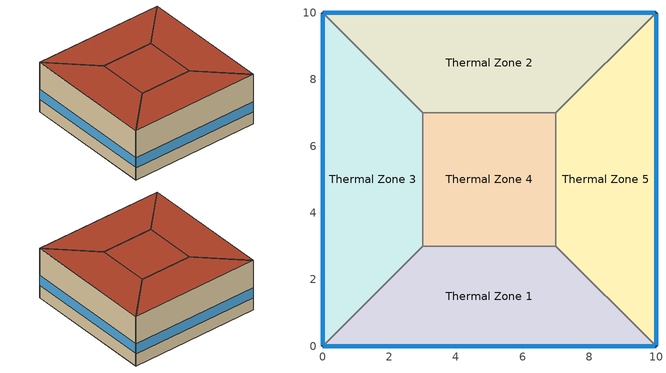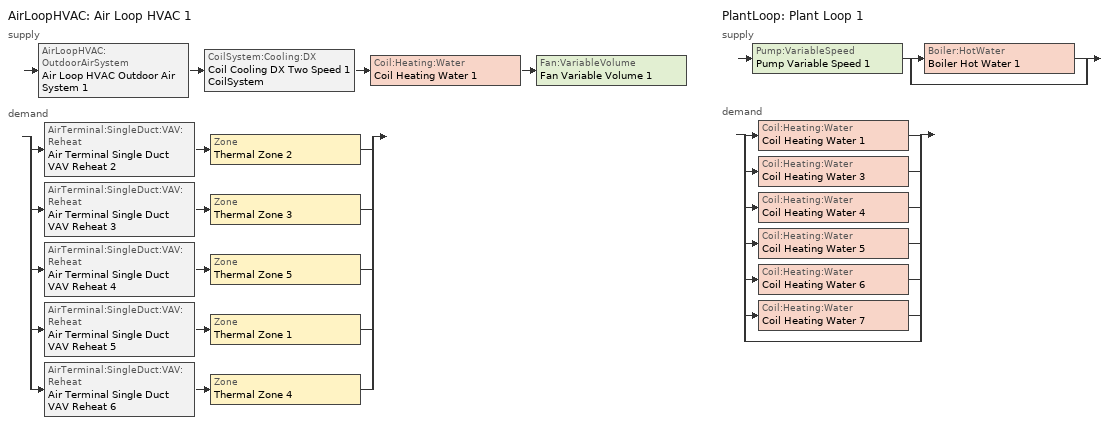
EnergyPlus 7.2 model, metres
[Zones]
Thermal Zone 5
 floor ground (000_ExtSlabCarpet_4in_ClimateZone 1-8): 10,10 10,0 7,3 7,7 z0
 wall outside (ASHRAE_189.1-2009_ExtWall_SteelFrame_ClimateZone 4-8): 10,0 10,10 z0:4
 wall to Thermal Zone 1 (000_Interior Wall): 7,3 10,0 z0:4
 wall to Thermal Zone 4 (000_Interior Wall): 7,7 7,3 z0:4
 wall to Thermal Zone 2 (000_Interior Wall): 10,10 7,7 z0:4
 window (ASHRAE_189.1-2009_ExtWindow_ClimateZone 4-5): 10,0.03 10,9.97 z1:1.8
 roof outside (ASHRAE_189.1-2009_ExtRoof_IEAD_ClimateZone 2-5): 7,7 7,3 10,0 10,10 z4
Thermal Zone 3
 floor ground (000_ExtSlabCarpet_4in_ClimateZone 1-8): 0,0 0,10 3,7 3,3 z0
 wall outside (ASHRAE_189.1-2009_ExtWall_SteelFrame_ClimateZone 4-8): 0,10 0,0 z0:4
 wall to Thermal Zone 4 (000_Interior Wall): 3,3 3,7 z0:4
 wall to Thermal Zone 1 (000_Interior Wall): 0,0 3,3 z0:4
 wall to Thermal Zone 2 (000_Interior Wall): 3,7 0,10 z0:4
 window (ASHRAE_189.1-2009_ExtWindow_ClimateZone 4-5): 0,9.97 0,0.03 z1:1.8
 roof outside (ASHRAE_189.1-2009_ExtRoof_IEAD_ClimateZone 2-5): 3,3 3,7 0,10 0,0 z4
Thermal Zone 2
 floor ground (000_ExtSlabCarpet_4in_ClimateZone 1-8): 0,10 10,10 7,7 3,7 z0
 wall outside (ASHRAE_189.1-2009_ExtWall_SteelFrame_ClimateZone 4-8): 10,10 0,10 z0:4
 wall to Thermal Zone 4 (000_Interior Wall): 3,7 7,7 z0:4
 window (ASHRAE_189.1-2009_ExtWindow_ClimateZone 4-5): 9.97,10 0.03,10 z1:1.8
 roof outside (ASHRAE_189.1-2009_ExtRoof_IEAD_ClimateZone 2-5): 3,7 7,7 10,10 0,10 z4
Thermal Zone 4
 floor ground (000_ExtSlabCarpet_4in_ClimateZone 1-8): 3,3 3,7 7,7 7,3 z0
 wall to Thermal Zone 1 (000_Interior Wall): 3,3 7,3 z0:4
 roof outside (ASHRAE_189.1-2009_ExtRoof_IEAD_ClimateZone 2-5): 7,3 7,7 3,7 3,3 z4
Thermal Zone 1
 floor ground (000_ExtSlabCarpet_4in_ClimateZone 1-8): 10,0 0,0 3,3 7,3 z0
 wall outside (ASHRAE_189.1-2009_ExtWall_SteelFrame_ClimateZone 4-8): 0,0 10,0 z0:4
 window (ASHRAE_189.1-2009_ExtWindow_ClimateZone 4-5): 0.03,0 9.97,0 z1:1.8
 roof outside (ASHRAE_189.1-2009_ExtRoof_IEAD_ClimateZone 2-5): 7,3 3,3 0,0 10,0 z4
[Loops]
AirLoopHVAC 'Air Loop HVAC 1'
 supply: AirLoopHVAC:OutdoorAirSystem 'Air Loop HVAC Outdoor Air System 1' > CoilSystem:Cooling:DX 'Coil Cooling DX Two Speed 1 CoilSystem' > Coil:Heating:Water 'Coil Heating Water 1' > Fan:VariableVolume 'Fan Variable Volume 1'
 demand: split
  | AirTerminal:SingleDuct:VAV:Reheat 'Air Terminal Single Duct VAV Reheat 2' > Zone 'Thermal Zone 2'
  | AirTerminal:SingleDuct:VAV:Reheat 'Air Terminal Single Duct VAV Reheat 3' > Zone 'Thermal Zone 3'
  | AirTerminal:SingleDuct:VAV:Reheat 'Air Terminal Single Duct VAV Reheat 4' > Zone 'Thermal Zone 5'
  | AirTerminal:SingleDuct:VAV:Reheat 'Air Terminal Single Duct VAV Reheat 5' > Zone 'Thermal Zone 1'
  | AirTerminal:SingleDuct:VAV:Reheat 'Air Terminal Single Duct VAV Reheat 6' > Zone 'Thermal Zone 4'
PlantLoop 'Plant Loop 1'
 supply: Pump:VariableSpeed 'Pump Variable Speed 1' > split
  | Boiler:HotWater 'Boiler Hot Water 1'
  | bypass
 demand: split
  | Coil:Heating:Water 'Coil Heating Water 1'
  | Coil:Heating:Water 'Coil Heating Water 3'
  | Coil:Heating:Water 'Coil Heating Water 4'
  | Coil:Heating:Water 'Coil Heating Water 5'
  | Coil:Heating:Water 'Coil Heating Water 6'
  | Coil:Heating:Water 'Coil Heating Water 7'
  | bypass
[Site:Location]
Chicago Midway Ap_IL_USA Design_Conditions: Latitude {deg}=41.78; Longitude {deg}=-87.75; Time Zone {hr}=-6; Elevation {m}=186
[SizingPeriod:DesignDay] Day of Month=21; Dry-Bulb Temperature Range Modifier Type=DefaultMultipliers; Barometric Pressure {Pa}=99110; Rain Indicator=No; Snow Indicator=No; Daylight Saving Time Indicator=No
Name | Month | Day Type | Maximum Dry-Bulb Temperature {C} | Daily Dry-Bulb Temperature Range {deltaC} | Humidity Condition Type | Wetbulb or DewPoint at Maximum Dry-Bulb {C} | Wind Speed {m/s} | Wind Direction {deg} | Solar Model Indicator | ASHRAE Clear Sky Optical Depth for Beam Irradiance (taub) | ASHRAE Clear Sky Optical Depth for Diffuse Irradiance (taud) | Sky Clearness | Enthalpy at Maximum Dry-Bulb {J/kg}
Chicago Midway Ap Ann Clg 1% Condns DB=>MWB | 7 | SummerDesignDay | 32 | 8.8 | Wetbulb | 23 | 5.6 | 220 | ASHRAETau | 0.457 | 2.043
Chicago Midway Ap Ann Htg Wind 99% Condns WS=>MCDB | 1 | WinterDesignDay | -2 | 0 | Wetbulb | -2 | 11.1 | 300 | ASHRAEClearSky |  |  | 0
Chicago Midway Ap Ann Clg .4% Condns WB=>MDB | 7 | SummerDesignDay | 31.3 | 8.8 | Wetbulb | 25.6 | 5.6 | 220 | ASHRAETau | 0.457 | 2.043
Chicago Midway Ap Ann Htg 99% Condns DB | 1 | WinterDesignDay | -15.4 | 0 | Wetbulb | -15.4 | 5.3 | 300 | ASHRAEClearSky |  |  | 0
Chicago Midway Ap Ann Clg .4% Condns Enth=>MDB | 7 | SummerDesignDay | 31.7 | 8.8 | Enthalpy |  | 5.6 | 220 | ASHRAETau | 0.457 | 2.043 |  | 79600
Chicago Midway Ap Ann Clg 2% Condns DB=>MWB | 7 | SummerDesignDay | 30.3 | 8.8 | Wetbulb | 22.2 | 5.6 | 220 | ASHRAETau | 0.457 | 2.043
Chicago Midway Ap Ann Clg .4% Condns DP=>MDB | 7 | SummerDesignDay | 29 | 8.8 | Dewpoint | 23.9 | 5.6 | 220 | ASHRAETau | 0.457 | 2.043
Chicago Midway Ap Ann Hum_n 99% Condns DP=>MCDB | 1 | WinterDesignDay | -14.5 | 0 | Dewpoint | -21.1 | 5.3 | 300 | ASHRAEClearSky |  |  | 0
Chicago Midway Ap Ann Htg Wind 99.6% Condns WS=>MCDB | 1 | WinterDesignDay | -3.6 | 0 | Wetbulb | -3.6 | 12.3 | 300 | ASHRAEClearSky |  |  | 0
Chicago Midway Ap Ann Clg 1% Condns Enth=>MDB | 7 | SummerDesignDay | 29.7 | 8.8 | Enthalpy |  | 5.6 | 220 | ASHRAETau | 0.457 | 2.043 |  | 75100
Chicago Midway Ap Ann Htg 99.6% Condns DB | 1 | WinterDesignDay | -18.7 | 0 | Wetbulb | -18.7 | 5.3 | 300 | ASHRAEClearSky |  |  | 0
Chicago Midway Ap Ann Clg 2% Condns Enth=>MDB | 7 | SummerDesignDay | 28.4 | 8.8 | Enthalpy |  | 5.6 | 220 | ASHRAETau | 0.457 | 2.043 |  | 71100
Chicago Midway Ap Ann Clg 2% Condns WB=>MDB | 7 | SummerDesignDay | 28.4 | 8.8 | Wetbulb | 23.6 | 5.6 | 220 | ASHRAETau | 0.457 | 2.043
Chicago Midway Ap Ann Clg 2% Condns DP=>MDB | 7 | SummerDesignDay | 27.2 | 8.8 | Dewpoint | 22.1 | 5.6 | 220 | ASHRAETau | 0.457 | 2.043
Chicago Midway Ap Ann Clg .4% Condns DB=>MWB | 7 | SummerDesignDay | 33.4 | 8.8 | Wetbulb | 23.8 | 5.6 | 220 | ASHRAETau | 0.457 | 2.043
Chicago Midway Ap Ann Clg 1% Condns WB=>MDB | 7 | SummerDesignDay | 29.7 | 8.8 | Wetbulb | 24.5 | 5.6 | 220 | ASHRAETau | 0.457 | 2.043
Chicago Midway Ap Ann Hum_n 99.6% Condns DP=>MCDB | 1 | WinterDesignDay | -18 | 0 | Dewpoint | -24.5 | 5.3 | 300 | ASHRAEClearSky |  |  | 0
Chicago Midway Ap Ann Clg 1% Condns DP=>MDB | 7 | SummerDesignDay | 27.9 | 8.8 | Dewpoint | 22.8 | 5.6 | 220 | ASHRAETau | 0.457 | 2.043
[Building]
Building 1
[Material] Thermal Absorptance=0.9
Name | Roughness | Thickness {m} | Conductivity {W/m-K} | Density {kg/m3} | Specific Heat {J/kg-K} | Solar Absorptance | Visible Absorptance
000_G01a 19mm gypsum board | MediumSmooth | 0.019 | 0.16 | 800 | 1090 | 0.7 | 0.7
Roof Insulation [21] | MediumRough | 0.2105 | 0.049 | 265 | 836.8 | 0.7 | 0.7
MAT-CC05 4 HW CONCRETE | Rough | 0.1016 | 1.311 | 2240 | 836.8 | 0.7 | 0.7
Roof Membrane | VeryRough | 0.0095 | 0.16 | 1121.29 | 1460 | 0.7 | 0.7
Metal Decking | MediumSmooth | 0.0015 | 45.006 | 7680 | 418.4 | 0.7 | 0.3
1/2IN Gypsum | Smooth | 0.0127 | 0.16 | 784.9 | 830 | 0.92 | 0.92
Wall Insulation [39] | MediumRough | 0.1184 | 0.045 | 265 | 836.8 | 0.7 | 0.7
[Material:AirGap]
000_F04 Wall air space resistance: Thermal Resistance {m2-K/W}=0.15
[Material:NoMass] Thermal Absorptance=0.9; Solar Absorptance=0.7
Name | Roughness | Thermal Resistance {m2-K/W} | Visible Absorptance
MAT-SHEATH | Rough | 0.3626 | 0.7
CP02 CARPET PAD | VeryRough | 0.2165 | 0.8
[WindowMaterial:Glazing]
Theoretical Glass [207]: Optical Data Type=SpectralAverage; Thickness {m}=0.003; Solar Transmittance at Normal Incidence=0.3311; Front Side Solar Reflectance at Normal Incidence=0.6189; Back Side Solar Reflectance at Normal Incidence=0.6189; Visible Transmittance at Normal Incidence=0.44; Front Side Visible Reflectance at Normal Incidence=0.51; Back Side Visible Reflectance at Normal Incidence=0.51; Infrared Transmittance at Normal Incidence=0; Front Side Infrared Hemispherical Emissivity=0.9; Back Side Infrared Hemispherical Emissivity=0.9; Conductivity {W/m-K}=0.0133; Dirt Correction Factor for Solar and Visible Transmittance=1; Solar Diffusing=No
[Construction]
000_Interior Wall: 000_G01a 19mm gypsum board, 000_F04 Wall air space resistance, 000_G01a 19mm gypsum board
ASHRAE_189.1-2009_ExtWall_SteelFrame_ClimateZone 4-8: MAT-SHEATH, Wall Insulation [39], 1/2IN Gypsum
000_ExtSlabCarpet_4in_ClimateZone 1-8: MAT-CC05 4 HW CONCRETE, CP02 CARPET PAD
ASHRAE_189.1-2009_ExtWindow_ClimateZone 4-5: Theoretical Glass [207]
ASHRAE_189.1-2009_ExtRoof_IEAD_ClimateZone 2-5: Roof Membrane, Roof Insulation [21], Metal Decking
[AirLoopHVAC]
Air Loop HVAC 1: Design Supply Air Flow Rate {m3/s}=AutoSize
[Sizing:System]
Air Loop HVAC 1: Type of Load to Size On=Sensible; Design Outdoor Air Flow Rate {m3/s}=Autosize; Minimum System Air Flow Ratio=0.3; Preheat Design Temperature {C}=7; Preheat Design Humidity Ratio {kgWater/kgDryAir}=0.008; Precool Design Temperature {C}=12.8; Precool Design Humidity Ratio {kgWater/kgDryAir}=0.008; Central Cooling Design Supply Air Temperature {C}=12.8; Central Heating Design Supply Air Temperature {C}=12.8; Sizing Option=NonCoincident; 100% Outdoor Air in Cooling=Yes; 100% Outdoor Air in Heating=Yes; Central Cooling Design Supply Air Humidity Ratio {kgWater/kgDryAir}=0.0085; Central Heating Design Supply Air Humidity Ratio {kgWater/kgDryAir}=0.008; Cooling Design Air Flow Method=DesignDay; Cooling Design Air Flow Rate {m3/s}=0; Heating Design Air Flow Method=DesignDay; Heating Design Air Flow Rate {m3/s}=0; System Outdoor Air Method=ZoneSum
[Controller:WaterCoil]
Controller Water Coil 1: Control Variable=Temperature; Action=Normal; Actuator Variable=Flow; Controller Convergence Tolerance {deltaC}=Autosize; Maximum Actuated Flow {m3/s}=Autosize; Minimum Actuated Flow {m3/s}=1e-07
[AvailabilityManager:Scheduled]
Name | Schedule
AvailabilityManager:Scheduled {57039037-9fb4-4524-b7d5-5736e595a67d} | Schedule:Compact {267f74e0-3675-4ba7-8cb0-dea6bd9c300b}
AvailabilityManager:Scheduled {8968cfaa-f417-409a-b8b1-60bddaba4984} | Schedule:Compact {497d8898-9227-41c8-91b6-6632f229d8f3}
[Controller:OutdoorAir]
Controller Outdoor Air 1: Minimum Outdoor Air Flow Rate {m3/s}=Autosize; Maximum Outdoor Air Flow Rate {m3/s}=Autosize; Economizer Control Type=FixedDryBulb; Economizer Control Action Type=ModulateFlow; Economizer Maximum Limit Dry-Bulb Temperature {C}=30; Economizer Maximum Limit Enthalpy {J/kg}=64000; Economizer Minimum Limit Dry-Bulb Temperature {C}=-100; Lockout Type=NoLockout; Minimum Limit Type=FixedMinimum; High Humidity Control=No; Control High Indoor Humidity Based on Outdoor Humidity Ratio=Yes; Heat Recovery Bypass Control Type=BypassWhenOAFlowGreaterThanMinimum
[SetpointManager:MixedAir] Control Variable=Temperature
Setpoint Manager Mixed Air 3; Setpoint Manager Mixed Air 2; Setpoint Manager Mixed Air 1
[CoilSystem:Cooling:DX]
Coil Cooling DX Two Speed 1 CoilSystem: Availability Schedule=Always_On; Cooling Coil=Coil Cooling DX Two Speed 1
[Coil:Cooling:DX:TwoSpeed]
Coil Cooling DX Two Speed 1: Availability Schedule=Always_On; Rated High Speed Total Cooling Capacity {W}=Autosize; Rated High Speed Sensible Heat Ratio=Autosize; Rated High Speed COP {W/W}=5.5; Rated High Speed Air Flow Rate {m3/s}=Autosize; Total Cooling Capacity Function of Temperature Curve=Curve Biquadratic 1; Total Cooling Capacity Function of Flow Fraction Curve=Curve Quadratic 1; Energy Input Ratio Function of Temperature Curve=Curve Biquadratic 2; Energy Input Ratio Function of Flow Fraction Curve=Curve Quadratic 2; Part Load Fraction Correlation Curve=Curve Quadratic 3; Rated Low Speed Total Cooling Capacity {W}=Autosize; Rated Low Speed Sensible Heat Ratio=0.69; Rated Low Speed COP {W/W}=6.6; Rated Low Speed Air Flow Rate {m3/s}=Autosize; Low Speed Total Cooling Capacity Function of Temperature Curve=Curve Biquadratic 3; Low Speed Energy Input Ratio Function of Temperature Curve=Curve Biquadratic 4; Condenser Type=AirCooled; High Speed Evaporative Condenser Effectiveness=0; Low Speed Evaporative Condenser Effectiveness=0; Basin Heater Capacity {W/K}=10; Basin Heater Setpoint Temperature {C}=2
[Coil:Heating:Water] Availability Schedule=Always_On; U-Factor Times Area Value {W/K}=Autosize; Maximum Water Flow Rate {m3/s}=Autosize; Performance Input Method=UFactorTimesAreaAndDesignWaterFlowRate; Rated Capacity {W}=Autosize; Rated Inlet Water Temperature {C}=82.2; Rated Inlet Air Temperature {C}=16.6; Rated Outlet Water Temperature {C}=71.1; Rated Outlet Air Temperature {C}=32.2; Rated Ratio for Air and Water Convection=0.5
Coil Heating Water 1; Coil Heating Water 3; Coil Heating Water 4; Coil Heating Water 5; Coil Heating Water 6; Coil Heating Water 7
[Fan:VariableVolume]
Fan Variable Volume 1: Availability Schedule=Always_On; Fan Efficiency=0.5; Pressure Rise {Pa}=500; Maximum Flow Rate {m3/s}=AutoSize; Fan Power Minimum Flow Rate Input Method=FixedFlowRate; Fan Power Minimum Flow Fraction=0; Fan Power Minimum Air Flow Rate {m3/s}=0; Motor Efficiency=0.93; Motor In Airstream Fraction=1; Fan Power Coefficient 1=0.0407599; Fan Power Coefficient 2=0.088045; Fan Power Coefficient 3=-0.0729261; Fan Power Coefficient 4=0.94374; Fan Power Coefficient 5=0
[SetpointManager:Scheduled] Control Variable=Temperature
Name | Schedule
Setpoint Manager Scheduled 1 | Deck_Temperature
Setpoint Manager Scheduled 2 | Hot_Water_Temperature
[AirTerminal:SingleDuct:VAV:Reheat] Availability Schedule=Always_On; Maximum Air Flow Rate {m3/s}=Autosize; Zone Minimum Air Flow Input Method=Constant; Constant Minimum Air Flow Fraction=0.3; Fixed Minimum Air Flow Rate {m3/s}=0.3; Maximum Hot Water or Steam Flow Rate {m3/s}=Autosize; Minimum Hot Water or Steam Flow Rate {m3/s}=0; Convergence Tolerance=0.001; Damper Heating Action=Normal; Maximum Flow per Zone Floor Area During Reheat {m3/s-m2}=Autocalculate; Maximum Flow Fraction During Reheat=Autocalculate; Maximum Reheat Air Temperature {C}=35
Name | Reheat Coil
Air Terminal Single Duct VAV Reheat 2 | Coil Heating Water 3
Air Terminal Single Duct VAV Reheat 3 | Coil Heating Water 4
Air Terminal Single Duct VAV Reheat 4 | Coil Heating Water 5
Air Terminal Single Duct VAV Reheat 5 | Coil Heating Water 6
Air Terminal Single Duct VAV Reheat 6 | Coil Heating Water 7
[PlantLoop]
Plant Loop 1: Fluid Type=Water; Plant Equipment Operation Scheme=Plant Loop 1 Operation Scheme List; Maximum Loop Temperature {C}=100; Minimum Loop Temperature {C}=0; Maximum Loop Flow Rate {m3/s}=Autosize; Minimum Loop Flow Rate {m3/s}=0; Plant Loop Volume {m3}=Autocalculate; Load Distribution Scheme=Optimal
[PlantEquipmentOperationSchemes]
Plant Loop 1 Operation Scheme List: Control Scheme Object Type 1=PlantEquipmentOperation:HeatingLoad; Control Scheme Name 1=Plant Loop 1 Heating Operation Scheme; Control Scheme Schedule Name 1=Plant Loop 1 On Schedule
[PlantEquipmentOperation:HeatingLoad]
Plant Loop 1 Heating Operation Scheme: Load Range Lower Limit 1 {W}=0; Load Range Upper Limit 1 {W}=1000000000; Range Equipment List Name 1=Plant Loop 1 Heating Equipment List
[PlantEquipmentList]
Plant Loop 1 Heating Equipment List: Boiler:HotWater, Boiler Hot Water 1
[Sizing:Plant]
Plant Loop 1: Loop Type=Heating; Design Loop Exit Temperature {C}=82; Loop Design Temperature Difference {deltaC}=11
[Pump:VariableSpeed]
Pump Variable Speed 1: Rated Flow Rate {m3/s}=Autosize; Rated Pump Head {Pa}=179352; Rated Power Consumption {W}=Autosize; Motor Efficiency=0.9; Fraction of Motor Inefficiencies to Fluid Stream=0; Coefficient 1 of the Part Load Performance Curve=0; Coefficient 2 of the Part Load Performance Curve=1; Coefficient 3 of the Part Load Performance Curve=0; Coefficient 4 of the Part Load Performance Curve=0; Minimum Flow Rate {m3/s}=0; Pump Control Type=Intermittent
[Boiler:HotWater]
Boiler Hot Water 1: Fuel Type=NaturalGas; Nominal Capacity {W}=Autosize; Nominal Thermal Efficiency=0.66; Design Water Outlet Temperature {C}=82; Design Water Flow Rate {m3/s}=Autosize; Minimum Part Load Ratio=0; Maximum Part Load Ratio=1; Optimum Part Load Ratio=1; Water Outlet Upper Temperature Limit {C}=99; Boiler Flow Mode=ConstantFlow; Parasitic Electric Load {W}=0; Sizing Factor=1
[Zone]
Thermal Zone 5; Thermal Zone 3; Thermal Zone 2; Thermal Zone 4; Thermal Zone 1
[ZoneControl:Thermostat] Control Object Type 1=ThermostatSetpoint:DualSetpoint; Control Name 1=Thermostat Setpoint Dual Setpoint 1
Name | Zone or ZoneList | Control Type Schedule
Thermal Zone 5 Thermostat | Thermal Zone 5 | Thermal Zone 5 Thermostat Schedule
Thermal Zone 3 Thermostat | Thermal Zone 3 | Thermal Zone 3 Thermostat Schedule
Thermal Zone 2 Thermostat | Thermal Zone 2 | Thermal Zone 2 Thermostat Schedule
Thermal Zone 4 Thermostat | Thermal Zone 4 | Thermal Zone 4 Thermostat Schedule
Thermal Zone 1 Thermostat | Thermal Zone 1 | Thermal Zone 1 Thermostat Schedule
[ThermostatSetpoint:DualSetpoint]
Thermostat Setpoint Dual Setpoint 1: Heating Setpoint Temperature Schedule=Heating Sch; Cooling Setpoint Temperature Schedule=Cooling Sch
[Zone equipment]
Thermal Zone 5: Air Terminal Single Duct VAV Reheat 4
Thermal Zone 3: Air Terminal Single Duct VAV Reheat 3
Thermal Zone 2: Air Terminal Single Duct VAV Reheat 2
Thermal Zone 4: Air Terminal Single Duct VAV Reheat 6
Thermal Zone 1: Air Terminal Single Duct VAV Reheat 5
[Sizing:Zone] Zone Cooling Design Supply Air Temperature Input Method=SupplyAirTemperature; Zone Cooling Design Supply Air Temperature {C}=14; Zone Heating Design Supply Air Temperature Input Method=SupplyAirTemperature; Zone Heating Design Supply Air Temperature {C}=40; Zone Cooling Design Supply Air Humidity Ratio {kgWater/kgDryAir}=0.0085; Zone Heating Design Supply Air Humidity Ratio {kgWater/kgDryAir}=0.008; Design Specification Outdoor Air Object=ASHRAE_90.1-2004 ClimateZone 1-8 SmallOffice WholeBuilding Ventilation; Cooling Design Air Flow Method=DesignDay; Cooling Design Air Flow Rate {m3/s}=0; Cooling Minimum Air Flow per Zone Floor Area {m3/s-m2}=0.000762; Cooling Minimum Air Flow {m3/s}=0; Cooling Minimum Air Flow Fraction=0; Heating Design Air Flow Method=DesignDay; Heating Design Air Flow Rate {m3/s}=0; Heating Maximum Air Flow per Zone Floor Area {m3/s-m2}=0.002032; Heating Maximum Air Flow {m3/s}=0.141576; Heating Maximum Air Flow Fraction=0.3
Thermal Zone 5; Thermal Zone 3; Thermal Zone 2; Thermal Zone 4; Thermal Zone 1
[DesignSpecification:OutdoorAir]
ASHRAE_90.1-2004 ClimateZone 1-8 SmallOffice WholeBuilding Ventilation: Outdoor Air Method=Sum; Outdoor Air Flow per Person {m3/s-person}=0.00943895; Outdoor Air Flow per Zone Floor Area {m3/s-m2}=0; Outdoor Air Flow per Zone {m3/s}=0; Outdoor Air Flow Air Changes per Hour {1/hr}=0
[Schedule:Day:Interval]
Heating Sch Default: No, 24:00, 24
Always_On_Winter_Design_Day; Always_On_Default; Always_On_Summer_Design_Day: No, 24:00, 1
Deck_Temperature_Winter_Design_Day; Deck_Temperature_Default; Deck_Temperature_Summer_Design_Day: No, 24:00, 12.8
Cooling Sch Default: No, 24:00, 28
Hot_Water_Temperature_Default; Hot_Water_Temperature_Winter_Design_Day; Hot_Water_Temperature_Summer_Design_Day: No, 24:00, 67
[Schedule:Week:Daily]
Schedule:Week:Daily {53886db0-1542-4549-aa85-b36ab5ad7986}: Cooling Sch Default, Cooling Sch Default, Cooling Sch Default, Cooling Sch Default, Cooling Sch Default, Cooling Sch Default, Cooling Sch Default, Cooling Sch Default, Cooling Sch Default, Cooling Sch Default, Cooling Sch Default, Cooling Sch Default
Schedule:Week:Daily {49e7dfce-ce2f-44ff-b5d9-a114269636a0}: Always_On_Default, Always_On_Default, Always_On_Default, Always_On_Default, Always_On_Default, Always_On_Default, Always_On_Default, Always_On_Default, Always_On_Summer_Design_Day, Always_On_Winter_Design_Day, Always_On_Default, Always_On_Default
Schedule:Week:Daily {53697974-dbef-484e-bd84-2c6fd489f8f2}: Deck_Temperature_Default, Deck_Temperature_Default, Deck_Temperature_Default, Deck_Temperature_Default, Deck_Temperature_Default, Deck_Temperature_Default, Deck_Temperature_Default, Deck_Temperature_Default, Deck_Temperature_Summer_Design_Day, Deck_Temperature_Winter_Design_Day, Deck_Temperature_Default, Deck_Temperature_Default
Schedule:Week:Daily {557e0e03-411e-4ab5-9e73-aca842458732}: Heating Sch Default, Heating Sch Default, Heating Sch Default, Heating Sch Default, Heating Sch Default, Heating Sch Default, Heating Sch Default, Heating Sch Default, Heating Sch Default, Heating Sch Default, Heating Sch Default, Heating Sch Default
Schedule:Week:Daily {8facb404-84c7-4a5f-88b6-9cd15b550161}: Hot_Water_Temperature_Default, Hot_Water_Temperature_Default, Hot_Water_Temperature_Default, Hot_Water_Temperature_Default, Hot_Water_Temperature_Default, Hot_Water_Temperature_Default, Hot_Water_Temperature_Default, Hot_Water_Temperature_Default, Hot_Water_Temperature_Summer_Design_Day, Hot_Water_Temperature_Winter_Design_Day, Hot_Water_Temperature_Default, Hot_Water_Temperature_Default
[Schedule:Year]
Cooling Sch: Schedule:Week:Daily {53886db0-1542-4549-aa85-b36ab5ad7986}, 1, 1, 12, 31
Always_On: Schedule:Week:Daily {49e7dfce-ce2f-44ff-b5d9-a114269636a0}, 1, 1, 12, 31
Deck_Temperature: Schedule:Week:Daily {53697974-dbef-484e-bd84-2c6fd489f8f2}, 1, 1, 12, 31
Heating Sch: Schedule:Week:Daily {557e0e03-411e-4ab5-9e73-aca842458732}, 1, 1, 12, 31
Hot_Water_Temperature: Schedule:Week:Daily {8facb404-84c7-4a5f-88b6-9cd15b550161}, 1, 1, 12, 31
[Schedule:Compact]
Schedule:Compact {267f74e0-3675-4ba7-8cb0-dea6bd9c300b}; Schedule:Compact {497d8898-9227-41c8-91b6-6632f229d8f3}; Plant Loop 1 On Schedule: Through: 12/31, For: AllDays, Until: 24:00, 1
Thermal Zone 5 Thermostat Schedule; Thermal Zone 3 Thermostat Schedule; Thermal Zone 2 Thermostat Schedule; Thermal Zone 4 Thermostat Schedule; Thermal Zone 1 Thermostat Schedule: Through: 12/31, For: AllDays, Until: 24:00, 4
[Curve:Biquadratic]
Name | Coefficient1 Constant | Coefficient2 x | Coefficient3 x**2 | Coefficient4 y | Coefficient5 y**2 | Coefficient6 x*y | Minimum Value of x {BasedOnField A2} | Maximum Value of x {BasedOnField A2} | Minimum Value of y {BasedOnField A3} | Maximum Value of y {BasedOnField A3}
Curve Biquadratic 1 | 0.42415 | 0.04426 | -0.00042 | 0.00333 | -8e-05 | -0.00021 | 17 | 22 | 13 | 46
Curve Biquadratic 2 | 1.23649 | -0.02431 | 0.00057 | -0.01434 | 0.00063 | -0.00038 | 17 | 22 | 13 | 46
Curve Biquadratic 3; Curve Biquadratic 4 | 0 | 0 | 0 | 0 | 0 | 0 | 0 | 1 | 0 | 1
[Curve:Quadratic]
Name | Coefficient1 Constant | Coefficient2 x | Coefficient3 x**2 | Minimum Value of x {BasedOnField A2} | Maximum Value of x {BasedOnField A2}
Curve Quadratic 1 | 0.77136 | 0.34053 | -0.11088 | 0.75918 | 1.13877
Curve Quadratic 2 | 1.2055 | -0.32953 | 0.12308 | 0.75918 | 1.13877
Curve Quadratic 3 | 0.771 | 0.229 | 0 | 0 | 1
